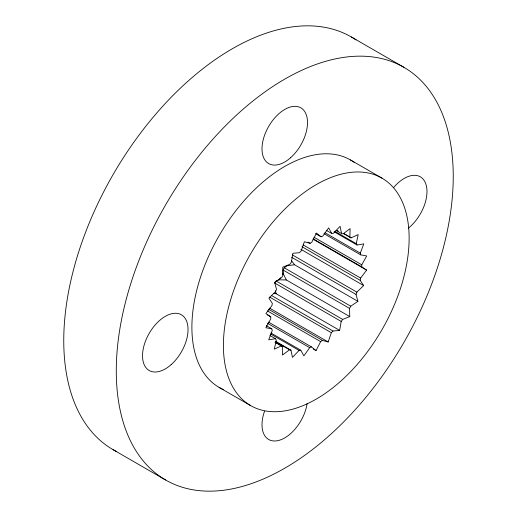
<?xml version="1.0" encoding="UTF-8"?>
<svg xmlns="http://www.w3.org/2000/svg" width="517" height="517" viewBox="0 0 517 517"><rect width="100%" height="100%" fill="white"/><g stroke="black" fill="none" stroke-linecap="round" stroke-linejoin="round"><path stroke-width="0.78" d="M275.238 342.215L281.474 345.815A64.367 37.159 -60 0 0 282.644 346.681L282.418 355.076L289.507 349.809A64.367 37.159 -60 0 0 290.961 350.145L292.454 357.363L299.091 350.436A64.367 37.159 -60 0 0 300.752 350.216L303.88 355.851L309.677 347.657A64.367 37.159 -60 0 0 311.441 346.894L316.016 350.61L320.65 341.627A64.367 37.159 -60 0 0 322.414 340.373L328.172 341.957L331.358 332.715A64.367 37.159 -60 0 0 333.026 331.035L339.637 330.395L341.194 321.425A64.367 37.159 -60 0 0 342.668 319.416L349.744 316.585L349.582 308.41A64.367 37.159 -60 0 0 350.772 306.2L357.9 301.346L356.039 294.438A64.367 37.159 -60 0 0 356.872 292.144L363.645 285.552L360.175 280.317L301.973 246.712M360.175 280.317A64.367 37.159 -60 0 0 360.608 278.075L366.631 270.126L361.764 266.862A64.367 37.159 -60 0 0 361.771 264.807L366.689 255.96L360.711 254.862A64.367 37.159 -60 0 0 360.291 253.11L363.819 243.875L357.066 245.013A64.367 37.159 -60 0 0 356.252 243.662L358.184 234.589L351.056 237.885A64.367 37.159 -60 0 0 349.886 237.019L350.112 228.624L343.023 233.891A64.367 37.159 -60 0 0 341.569 233.561L336.024 230.356M349.744 316.585L286.321 279.968L283.135 273.461L283.064 270.01A64.367 37.159 -60 0 0 284.253 267.793L287.265 265.744L294.477 264.73L357.9 301.346M281.474 345.815L274.346 349.117L276.278 340.037A64.367 37.159 -60 0 1 275.464 338.687L269.919 335.488M341.194 321.425L274.682 283.019A64.367 37.159 -60 0 0 276.149 281.015L279.135 279.82L286.321 279.968M275.464 338.687L268.711 339.824L272.239 330.589A64.367 37.159 -60 0 1 271.826 328.838L266.281 325.639M271.826 328.838L265.841 327.746L270.759 318.892A64.367 37.159 -60 0 1 270.766 316.837L265.9 313.58L271.923 305.625A64.367 37.159 -60 0 1 272.356 303.382L268.892 298.147L275.658 291.556A64.367 37.159 -60 0 1 276.498 289.262L274.63 282.353L281.759 277.5A64.367 37.159 -60 0 1 282.948 275.29L282.786 267.115L289.863 264.284A64.367 37.159 -60 0 1 291.336 262.281L292.893 253.311L299.505 252.671A64.367 37.159 -60 0 1 301.172 250.984L304.358 241.743L310.116 243.326A64.367 37.159 -60 0 1 311.887 242.072L316.514 233.089L321.089 236.812A64.367 37.159 -60 0 1 322.854 236.049L328.657 227.855L331.778 233.49A64.367 37.159 -60 0 1 333.439 233.27L340.076 226.336L341.569 233.561M273.616 293.236L276.214 293.772L339.637 330.395M351.379 36.991L403.893 67.313A238.272 137.567 -60 0 1 328.366 436.4A238.272 137.567 -60 0 1 122.018 317.264A238.272 137.567 -60 0 1 403.893 67.313M350.423 159.927L381.927 178.119A131.324 75.825 -60 0 1 340.302 381.552A131.324 75.825 -60 0 1 226.569 315.887A131.324 75.825 -60 0 1 381.927 178.119M343.65 233.419L349.886 237.019M343.437 233.484L351.056 237.885M336.793 230.291L338.176 231.093M334.77 231.261L356.252 243.662M334.202 231.81L357.066 245.013M326.233 230.285L331.778 233.49M324.954 232.708L360.291 253.11M323.985 233.665L360.711 254.862M315.544 233.606L321.089 236.812M313.961 237.206L361.771 264.807M313.263 238.86L361.764 266.862M312.959 239.138L366.631 270.126M308.042 242.13L310.116 243.326M303.098 244.871L360.608 278.075M300.913 249.336L363.645 285.552M292.428 254.939L356.872 292.144M291.594 257.24L356.039 294.438M284.253 267.793L350.772 306.2M283.064 270.01L349.582 308.41M276.149 281.015L342.668 319.416M271.36 295.433L333.026 331.035M269.693 297.113L331.358 332.715M269.628 308.158L328.172 341.957M268.368 309.172L322.414 340.373M267.295 310.827L320.65 341.627M267.302 314.834L270.766 316.837M268.485 322.091L311.441 346.894M313.231 349.001L316.016 350.61M267.412 323.254L309.677 347.657M270.96 333.013L300.752 350.216M270.682 334.034L299.091 350.436M275.723 341.343L290.961 350.145M275.645 341.808L289.507 349.809M275.025 342.28L282.644 346.681M219.092 387.395L250.603 405.587M113.107 449.687L165.621 480.009M294.477 264.73L291.342 260.4M276.214 293.772L275.238 290.728M223.292 389.527A131.324 75.825 -60 0 1 219.092 235.746A131.324 75.825 -60 0 1 354.371 162.5M116.577 451.58A238.272 137.567 -60 0 1 113.792 173.369A238.272 137.567 -60 0 1 356.071 39.925M307.13 403.473A32.183 18.58 -60 0 1 277.383 440.73A32.183 18.58 -60 0 1 264.542 411.215M393.773 187.38A32.183 18.58 -60 0 1 425.756 183.735A32.183 18.58 -60 0 1 408.365 228.133M283.135 273.461A67.417 38.924 -60 0 1 282.495 274.54M280.511 277.732A67.417 38.924 -60 0 1 279.135 279.82M290.644 157.685A32.183 18.58 -60 0 0 300.849 107.84A32.183 18.58 -60 0 0 262.778 141.6A32.183 18.58 -60 0 0 290.644 157.685M171.179 364.614A32.183 18.58 -60 0 0 181.377 314.763A32.183 18.58 -60 0 0 143.306 348.523A32.183 18.58 -60 0 0 171.179 364.614"/></g></svg>
